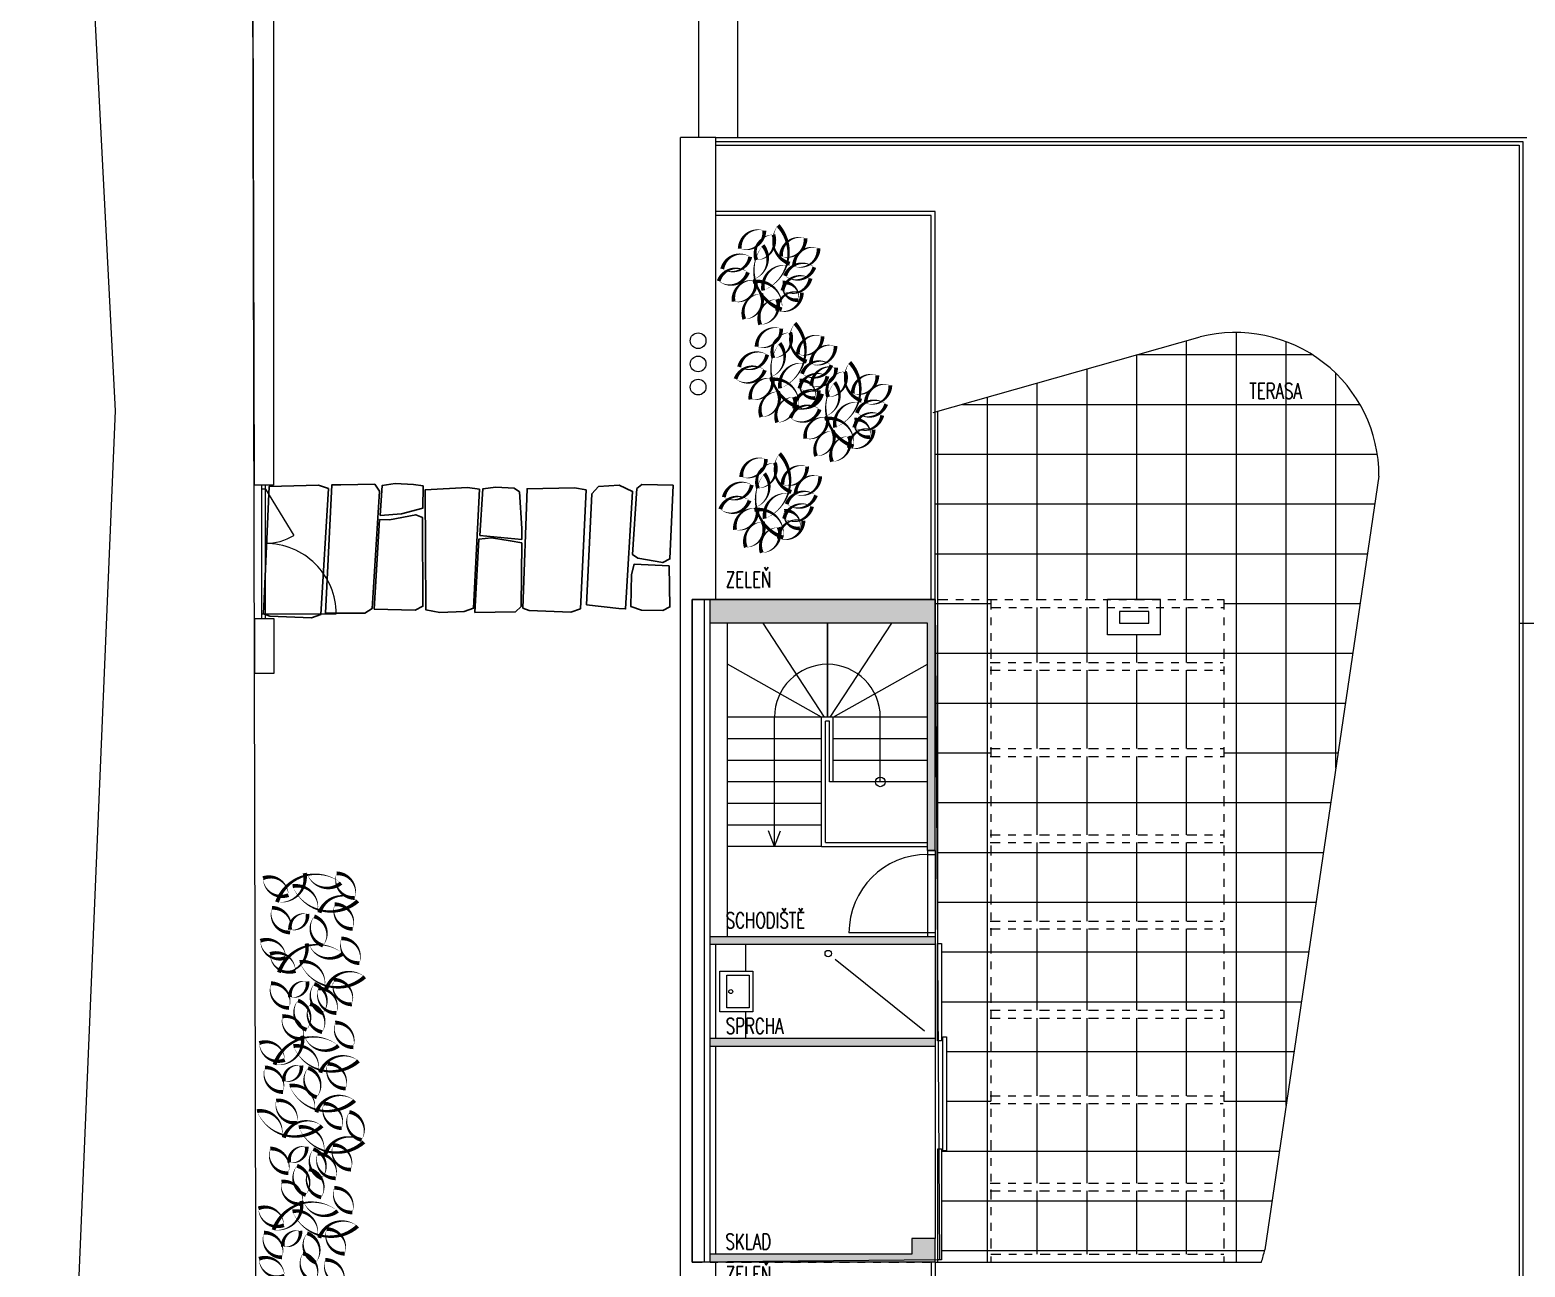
# Model space of a CAD drawing. Header units: metres. Extents: x -45 to 1930, y -347 to 488.
# Drawn here: x 34.14 to 53.21, y 113.45 to 129.23 of the extents above; entities that cross this region are included whole.
import ezdxf

# ---------------------------------------------------------------- set-up
doc = ezdxf.new("R2010")
doc.units = ezdxf.units.M
doc.linetypes.add('GETRENNT', pattern=[31.75, 12.7, -6.35, 0, -6.35, 0, -6.35])
doc.linetypes.add('ČERCHOVANÁ', pattern=[25.4, 12.7, -6.35, 0, -6.35])
doc.layers.add('FLOATINGWINDOWS', color=2, linetype='Continuous', plot=False)
for name, color, linetype in [('OSA', 7, 'ČERCHOVANÁ'), ('popis', 6, 'Continuous'), ('SRAFY', 3, 'Continuous'), ('SRAFY-TERÉN', 252, 'Continuous'), ('zariz.predmety', 203, 'Continuous'), ('ZARIZOVAKY', 251, 'Continuous'), ('ZDIVO', 1, 'Continuous')]:
    doc.layers.add(name, color=color, linetype=linetype)
doc.styles.add('ROMANS', font='romans.shx', dxfattribs={"width": 0.7})
pattern_1 = [(0, (1e-14, 40), (0, 0.635), []), (90, (1e-14, 40), (-0.635, 4e-17), [])]

msp = doc.modelspace()

# ---------------------------------------------------------------- hatches: boundary and pattern name
at = {"layer": 'SRAFY', "linetype": 'Continuous', "lineweight": 0}
h = msp.add_hatch(dxfattribs=at)
h.set_pattern_fill('NET', color=252, scale=0.2, style=0)
h.set_pattern_definition(pattern_1)
h.paths.add_polyline_path([(49.370412, 121.964228), (49.370412, 113.514228), (49.850843, 113.514228, 0.02002173), (49.893266, 113.668615), (51.350158, 123.540654, 0.490247124), (49.067875, 125.315444), (45.687294, 124.357171), (45.687294, 121.964228)])
h.paths.add_polyline_path([(49.645315, 124.777543), (50.478648, 124.777543), (50.478648, 124.477543), (49.645315, 124.477543)], flags=24)
h = msp.add_hatch(color=256, dxfattribs=at)
h.paths.add_polyline_path([(42.887294, 121.964228), (42.812294, 121.964228), (42.812294, 121.664228), (45.587294, 121.664228), (45.587294, 118.764228), (45.687294, 118.764228), (45.687294, 121.964228)])
h.paths.add_polyline_path([(42.812294, 117.664228), (42.812294, 117.564228), (44.087294, 117.564228), (44.837294, 117.564228), (45.687294, 117.564228), (45.687294, 117.664228)])
h.paths.add_polyline_path([(42.812294, 116.364228), (42.812294, 116.264228), (45.687294, 116.264228), (45.687294, 116.364228)])
h.paths.add_polyline_path([(45.387294, 113.814228), (45.387294, 113.614228), (42.812294, 113.614228), (42.812294, 113.514228), (42.887294, 113.514228), (45.687294, 113.514228), (45.687294, 113.814228)])
h = msp.add_hatch(dxfattribs=at)
h.set_pattern_fill('NET', color=252, scale=0.2, style=0)
h.set_pattern_definition(pattern_1)
h.paths.add_polyline_path([(46.399059, 121.964228), (45.687294, 121.964228), (45.716769, 117.577276), (45.767093, 117.577276), (45.767093, 116.388704), (45.831532, 116.388704), (45.831532, 114.934736), (45.768142, 114.934736), (45.768142, 113.541639), (45.743883, 113.541639), (45.687294, 113.541148), (45.687294, 113.514228), (46.399059, 113.514228)])
h = msp.add_hatch(dxfattribs=at)
h.set_pattern_fill('NET', color=252, scale=0.2, style=0)
h.set_pattern_definition(pattern_1)
h.paths.add_polyline_path([(49.370412, 121.864228), (48.562294, 121.864228), (48.562294, 121.514228), (47.887294, 121.514228), (47.887294, 121.864228), (46.399059, 121.864228), (46.399059, 121.164265), (49.370412, 121.164265)], flags=17)
h = msp.add_hatch(dxfattribs=at)
h.set_pattern_fill('NET', color=252, scale=0.2, style=0)
h.set_pattern_definition(pattern_1)
h.paths.add_polyline_path([(49.370412, 121.064265), (46.399059, 121.064265), (46.399059, 120.064302), (49.370412, 120.064302)], flags=17)
h = msp.add_hatch(dxfattribs=at)
h.set_pattern_fill('NET', color=252, scale=0.2, style=0)
h.set_pattern_definition(pattern_1)
h.paths.add_polyline_path([(49.370412, 119.964302), (46.399059, 119.964302), (46.399059, 118.964339), (49.370412, 118.964339)], flags=17)
h = msp.add_hatch(dxfattribs=at)
h.set_pattern_fill('NET', color=252, scale=0.2, style=0)
h.set_pattern_definition(pattern_1)
h.paths.add_polyline_path([(49.370412, 118.864339), (46.399059, 118.864339), (46.399059, 117.864376), (49.370412, 117.864376)], flags=17)
h = msp.add_hatch(dxfattribs=at)
h.set_pattern_fill('NET', color=252, scale=0.2, style=0)
h.set_pattern_definition(pattern_1)
h.paths.add_polyline_path([(49.370412, 117.764376), (46.399059, 117.764376), (46.399059, 116.725633), (49.370412, 116.725633)], flags=17)
h = msp.add_hatch(dxfattribs=at)
h.set_pattern_fill('NET', color=252, scale=0.2, style=0)
h.set_pattern_definition(pattern_1)
h.paths.add_polyline_path([(49.370412, 116.625633), (46.399059, 116.625633), (46.399059, 115.636009), (49.370412, 115.636009)], flags=17)
h = msp.add_hatch(dxfattribs=at)
h.set_pattern_fill('NET', color=252, scale=0.2, style=0)
h.set_pattern_definition(pattern_1)
h.paths.add_polyline_path([(49.370412, 115.536009), (46.399059, 115.536009), (46.399059, 114.520673), (49.370412, 114.520673)], flags=17)
h = msp.add_hatch(dxfattribs=at)
h.set_pattern_fill('NET', color=252, scale=0.2, style=0)
h.set_pattern_definition(pattern_1)
h.paths.add_polyline_path([(49.370412, 114.420673), (46.399059, 114.420673), (46.399059, 113.614228), (49.370412, 113.614228)], flags=17)

# ---------------------------------------------------------------- linework, layer by layer
at = {"linetype": 'Continuous', "lineweight": 0}
for p, q in [((34.135302, 145.498639), (35.221573, 124.374756)), ((37.002447, 123.422906), (36.945385, 144.462896)), ((37.245385, 144.462896), (37.24394, 123.423484)), ((42.670093, 127.86103), (42.670093, 134.857021)), ((43.170093, 127.86103), (43.170093, 134.857021)), ((42.887294, 127.86103), (53.237294, 127.86103)), ((42.887294, 127.81103), (53.187294, 127.81103)), ((42.887294, 127.76103), (53.137294, 127.76103)), ((53.137294, 127.76103), (53.137294, 104.430051)), ((53.187294, 127.81103), (53.187294, 104.404947)), ((35.221573, 124.374756), (34.912542, 116.98392)), ((37.24394, 123.423484), (37.002447, 123.422906)), ((37.093468, 121.724641), (37.093468, 123.42318)), ((37.143468, 123.37318), (37.093468, 123.37318)), ((37.143468, 121.724641), (37.143468, 123.42318)), ((37.143468, 123.37318), (37.504517, 122.783294)), ((37.093468, 121.781575), (38.043471, 121.781575)), ((44.276147, 120.464228), (43.492028, 121.664228)), ((44.312294, 120.464228), (44.312294, 121.664228)), ((44.312294, 121.664228), (44.312294, 120.464228)), ((44.348442, 120.464228), (45.132561, 121.664228)), ((53.137294, 121.664222), (56.359774, 121.664222)), ((44.237294, 120.464228), (43.037294, 121.142987)), ((44.387294, 120.464228), (45.587294, 121.142987)), ((44.237294, 120.464228), (43.037294, 120.464228)), ((43.637294, 118.814228), (43.637294, 120.464228)), ((44.237294, 118.814228), (44.237294, 120.464228)), ((44.387294, 120.464228), (44.237294, 120.464228)), ((44.287294, 118.864228), (44.287294, 120.414228)), ((44.337294, 120.414228), (44.287294, 120.414228)), ((44.337294, 119.639228), (44.337294, 120.414228)), ((44.387294, 119.639228), (44.387294, 120.464228)), ((45.587294, 120.464228), (44.387294, 120.464228)), ((44.987294, 119.639228), (44.987294, 120.464228)), ((44.237294, 120.189228), (43.037294, 120.189228)), ((45.587294, 120.189228), (44.387294, 120.189228)), ((44.237294, 119.914228), (43.037294, 119.914228)), ((45.587294, 119.914228), (44.387294, 119.914228)), ((44.237294, 119.639228), (43.037294, 119.639228)), ((44.387294, 119.639228), (44.337294, 119.639228)), ((45.587294, 119.639228), (44.387294, 119.639228)), ((44.237294, 119.364228), (43.037294, 119.364228)), ((44.237294, 119.089228), (43.037294, 119.089228)), ((43.637294, 118.814228), (43.559778, 119.01494)), ((43.637294, 118.814228), (43.71481, 119.01494)), ((44.237294, 118.814228), (43.037294, 118.814228)), ((44.237294, 118.814228), (45.587294, 118.814228)), ((44.287294, 118.864228), (45.587294, 118.864228)), ((45.587294, 118.764228), (45.587294, 117.664228)), ((45.587294, 118.764228), (45.687294, 118.764228)), ((45.587294, 118.714228), (45.687294, 118.714228)), ((45.687294, 118.764228), (45.687294, 117.664228)), ((45.687294, 117.714228), (44.587294, 117.714228)), ((45.687294, 117.564228), (45.687294, 116.364228)), ((44.41155, 117.37874), (45.550835, 116.465496)), ((34.912542, 116.98392), (34.603511, 109.593084))]:
    msp.add_line(p, q, dxfattribs=at)
at = {"linetype": 'Continuous', "lineweight": 0, "flags": 128}
msp.add_lwpolyline([(39.709724, 104.738044), (37.477555, 106.333353), (37.035982, 106.60712), (36.945385, 144.462896), (41.020036, 144.260448), (51.420302, 144.043402), (67.649258, 143.123976), (66.052891, 127.447973), (63.765693, 115.190618), (62.169437, 106.182411), (60.727726, 93.898214), (60.619881, 89.793758), (41.092806, 103.749568)], dxfattribs=at)
at = {"linetype": 'Continuous', "lineweight": 0}
for points in [[(37.00721, 121.724378), (37.248703, 121.724956), (37.248703, 121.023226), (37.00721, 121.022648)], [(45.718576, 117.577276), (45.767093, 117.577276), (45.767093, 116.335518), (45.718576, 116.335518)], [(45.783015, 116.388704), (45.831532, 116.388704), (45.831532, 114.934736), (45.783015, 114.934736)], [(45.719624, 114.957698), (45.768142, 114.957698), (45.768142, 113.541639), (45.719624, 113.541639)]]:
    msp.add_lwpolyline(points, close=True, dxfattribs=at)
for centre, radius in [((44.987294, 119.639228), 0.061116), ((44.322486, 117.449274), 0.040821)]:
    msp.add_circle(centre, radius, dxfattribs=at)
for centre, radius, start, end in [((37.143468, 123.37318), 0.691608, 269.8215632, 301.4694046), ((37.143468, 121.781575), 0.900003, 0, 90.13712), ((44.312294, 120.464228), 0.675, 0, 180), ((45.587294, 117.714228), 1, 90, 180)]:
    msp.add_arc(centre, radius, start, end, dxfattribs=at)
at = {"layer": 'FLOATINGWINDOWS', "linetype": 'Continuous', "lineweight": 0, "flags": 128}
msp.add_lwpolyline([(42.587294, 121.964228), (45.687294, 121.964228), (45.743883, 113.541639), (42.587294, 113.514228)], close=True, dxfattribs=at)
at = {"layer": 'OSA', "linetype": 'Continuous', "lineweight": 0}
for points in [[(42.940817, 116.705421), (42.940817, 117.223034), (43.361886, 117.223034), (43.361886, 116.705421)], [(43.03032, 116.755421), (43.03032, 117.173034), (43.311886, 117.173034), (43.311886, 116.755421)]]:
    msp.add_lwpolyline(points, close=True, dxfattribs=at)
msp.add_circle((43.079334, 116.964228), 0.025266, dxfattribs=at)
at = {"layer": 'SRAFY', "linetype": 'Continuous', "lineweight": 0}
for p, q in [((45.687294, 126.914594), (42.887294, 126.914594)), ((45.687294, 121.964228), (45.687294, 126.914594)), ((45.637294, 126.864594), (42.887294, 126.864594)), ((45.637294, 121.964228), (45.637294, 126.864594)), ((42.887294, 121.964228), (42.587294, 121.964228)), ((42.587294, 121.964228), (42.587294, 113.514228)), ((42.737294, 121.964228), (42.737294, 113.514228)), ((42.812294, 121.964228), (42.812294, 113.514228)), ((43.037294, 117.664228), (43.037294, 121.664228)), ((42.887294, 116.364228), (42.887294, 117.564228)), ((42.887294, 113.614228), (42.887294, 116.264228)), ((45.687294, 116.264228), (45.687294, 113.814228)), ((42.887294, 113.514228), (42.587294, 113.514228)), ((45.687294, 113.514228), (49.850843, 113.514228))]:
    msp.add_line(p, q, dxfattribs=at)
at = {"layer": 'SRAFY', "color": 252, "linetype": 'Continuous', "lineweight": 0}
for p, q in [((45.66113, 124.349754), (49.067875, 125.315444)), ((51.350158, 123.540654), (49.893266, 113.668615)), ((45.637294, 113.514228), (45.637294, 109.543592)), ((45.687294, 113.514228), (45.687294, 109.574437))]:
    msp.add_line(p, q, dxfattribs=at)
at = {"layer": 'SRAFY', "linetype": 'GETRENNT', "lineweight": 0, "ltscale": 0.01}
for p, q in [((42.587294, 121.964228), (49.370412, 121.964228)), ((46.399059, 121.964228), (46.399059, 113.514228)), ((49.370412, 121.964228), (49.370412, 113.514228)), ((46.399059, 121.864228), (49.370412, 121.864228)), ((46.390442, 121.164265), (49.361795, 121.164265)), ((46.390442, 121.064265), (49.361795, 121.064265)), ((46.390442, 120.064302), (49.361795, 120.064302)), ((46.390442, 119.964302), (49.361795, 119.964302)), ((46.390442, 118.964339), (49.361795, 118.964339)), ((46.390442, 118.864339), (49.361795, 118.864339)), ((46.390442, 117.864376), (49.361795, 117.864376)), ((46.390442, 117.764376), (49.361795, 117.764376)), ((46.390442, 116.725633), (49.361795, 116.725633)), ((46.390442, 116.625633), (49.361795, 116.625633)), ((46.390442, 115.636009), (49.361795, 115.636009)), ((46.390442, 115.536009), (49.361795, 115.536009)), ((46.390442, 114.520673), (49.361795, 114.520673)), ((46.390442, 114.420673), (49.361795, 114.420673)), ((46.399059, 113.614228), (49.370412, 113.614228)), ((42.587294, 113.514228), (49.370412, 113.514228)), ((46.399059, 113.514228), (49.370412, 113.514228))]:
    msp.add_line(p, q, dxfattribs=at)
at = {"layer": 'SRAFY', "color": 252, "linetype": 'Continuous', "lineweight": 0}
for centre, radius, start, end in [((49.521489, 123.543927), 1.828672, 359.8974647, 104.3625473), ((47.945082, 114.120917), 2, 342.3413861, 346.9294156)]:
    msp.add_arc(centre, radius, start, end, dxfattribs=at)
at = {"layer": 'SRAFY-TERÉN'}
for points in [[(37.946737, 123.380966), (37.82008, 123.424924), (37.189375, 123.409409), (37.114202, 121.784035), (37.19561, 121.751928), (37.727768, 121.732473), (37.849195, 121.775203), (37.946737, 123.380966)], [(37.908715, 121.789792), (38.409262, 121.793903), (38.50185, 121.849783), (38.595749, 123.349372), (38.535721, 123.435697), (38.104884, 123.429847), (37.98775, 123.428056), (37.908715, 121.789792)], [(38.605252, 123.036201), (38.876255, 123.058286), (39.150555, 123.133291), (39.152489, 123.414792), (39.032061, 123.432016), (38.796537, 123.444193), (38.63091, 123.421229), (38.605252, 123.036201)], [(39.871883, 123.37195), (39.719308, 123.39673), (39.18121, 123.366249), (39.187579, 121.835352), (39.365014, 121.801125), (39.676228, 121.811955), (39.797654, 121.854684), (39.871883, 123.37195)], [(39.871883, 123.37195), (39.719308, 123.39673), (39.18121, 123.366249), (39.187579, 121.835352), (39.365014, 121.801125), (39.676228, 121.811955), (39.797654, 121.854684), (39.871883, 123.37195)], [(39.875041, 122.783423), (40.412355, 122.732062), (40.414171, 122.869928), (40.382762, 123.337819), (40.315675, 123.386695), (40.080151, 123.398873), (39.914525, 123.375908), (39.875041, 122.783423)], [(41.235381, 123.365759), (41.082806, 123.390539), (40.478813, 123.378185), (40.426159, 121.857326), (40.507567, 121.825219), (41.039725, 121.805764), (41.161152, 121.848494), (41.235381, 123.365759)], [(41.236968, 121.898842), (41.649011, 121.85074), (41.737214, 121.845375), (41.824971, 123.344386), (41.653112, 123.422649), (41.388911, 123.407253), (41.307418, 123.315678), (41.236968, 121.898842)], [(41.236968, 121.898842), (41.649011, 121.85074), (41.737214, 121.845375), (41.824971, 123.344386), (41.653112, 123.422649), (41.388911, 123.407253), (41.307418, 123.315678), (41.236968, 121.898842)], [(42.343931, 123.423578), (41.943153, 123.433865), (41.879391, 123.380269), (41.825045, 122.540077), (41.893824, 122.493612), (42.209953, 122.437068), (42.301422, 122.484721), (42.343931, 123.423578)], [(38.530174, 121.844703), (39.051275, 121.83113), (39.150722, 121.880106), (39.145116, 123.011482), (39.058182, 123.047852), (38.725204, 122.984211), (38.597231, 122.985939), (38.530174, 121.844703)], [(39.813788, 121.799382), (40.32992, 121.808201), (40.4027, 121.877083), (40.411197, 122.687005), (40.265048, 122.716607), (40.026659, 122.753911), (39.863328, 122.735756), (39.813788, 121.799382)], [(42.294115, 122.397561), (41.848107, 122.41829), (41.811446, 122.283773), (41.801466, 121.87853), (41.937921, 121.829653), (42.209955, 121.827519), (42.303057, 121.871896), (42.294115, 122.397561)]]:
    msp.add_lwpolyline(points, dxfattribs=at)
at = {"layer": 'zariz.predmety', "color": 253, "linetype": 'Continuous', "ltscale": 0.001}
for points in [[(43.507117, 126.670487, 0, 0, 0.520567051), (43.507117, 126.670487, 0, 0.05, 0.520567051), (43.193377, 126.440543, 0, 0.05, 0.520567051), (43.507117, 126.670487, 0.05, 0.05, 0)], [(43.681767, 126.738729, 0, 0, 0.520567051), (43.681767, 126.738729, 0, 0.05, 0.520567051), (43.831598, 126.250366, 0, 0.05, 0.520567051), (43.809918, 126.227265, 0, 0.05, 0.520567051), (43.492823, 125.907893, 0, 0.05, 0.520567051), (43.681767, 126.738729, 0.05, 0.05, 0)], [(43.72962, 125.666276, 0, 0, 0.520567051), (43.72962, 125.666276, 0, 0.05, 0.520567051), (43.35986, 126.018731, 0, 0.05, 0.520567051), (43.367453, 126.049489, 0, 0.05, 0.520567051), (43.487562, 126.483219, 0, 0.05, 0.520567051), (43.72962, 125.666276, 0.05, 0.05, 0)], [(43.621599, 126.62055, 0, 0, 0.520567051), (43.621599, 126.62055, 0, 0.05, 0.520567051), (43.406149, 126.296684, 0, 0.05, 0.520567051), (43.621599, 126.62055, 0.05, 0.05, 0)], [(44.033362, 126.573464, 0, 0, 0.520567051), (44.033362, 126.573464, 0, 0.05, 0.520567051), (43.719621, 126.34352, 0, 0.05, 0.520567051), (44.033362, 126.573464, 0.05, 0.05, 0)], [(42.970553, 126.182599, 0, 0, 0.520567051), (42.970553, 126.182599, 0, 0.05, 0.520567051), (43.327123, 126.338051, 0, 0.05, 0.520567051), (42.970553, 126.182599, 0.05, 0.05, 0)], [(44.199069, 126.446887, 0, 0, 0.520567051), (44.199069, 126.446887, 0, 0.05, 0.520567051), (43.885328, 126.216943, 0, 0.05, 0.520567051), (44.199069, 126.446887, 0.05, 0.05, 0)], [(43.29761, 126.139646, 0, 0, 0.520567051), (43.29761, 126.139646, 0, 0.05, 0.520567051), (42.924637, 126.029196, 0, 0.05, 0.520567051), (43.29761, 126.139646, 0.05, 0.05, 0)], [(43.739366, 125.9071, 0, 0, 0.520567051), (43.739366, 125.9071, 0, 0.05, 0.520567051), (44.095937, 126.062552, 0, 0.05, 0.520567051), (43.739366, 125.9071, 0.05, 0.05, 0)], [(44.145751, 126.204798, 0, 0, 0.520567051), (44.145751, 126.204798, 0, 0.05, 0.520567051), (43.772779, 126.094348, 0, 0.05, 0.520567051), (44.145751, 126.204798, 0.05, 0.05, 0)], [(43.114133, 125.766863, 0, 0, 0.520567051), (43.114133, 125.766863, 0, 0.05, 0.520567051), (43.397234, 126.033624, 0, 0.05, 0.520567051), (43.114133, 125.766863, 0.05, 0.05, 0)], [(43.941466, 125.785517, 0, 0, 0.520567051), (43.941466, 125.785517, 0, 0.05, 0.520567051), (43.741756, 126.00781, 0, 0.05, 0.520567051), (43.941466, 125.785517, 0.05, 0.05, 0)], [(43.467447, 125.866469, 0, 0, 0.520567051), (43.467447, 125.866469, 0, 0.05, 0.520567051), (43.251998, 125.542603, 0, 0.05, 0.520567051), (43.467447, 125.866469, 0.05, 0.05, 0)], [(43.67002, 125.797234, 0, 0, 0.520567051), (43.67002, 125.797234, 0, 0.05, 0.520567051), (43.45457, 125.473367, 0, 0.05, 0.520567051), (43.67002, 125.797234, 0.05, 0.05, 0)], [(43.67213, 125.652112, 0, 0, 0.520567051), (43.67213, 125.652112, 0, 0.05, 0.520567051), (43.985871, 125.882056, 0, 0.05, 0.520567051), (43.67213, 125.652112, 0.05, 0.05, 0)], [(43.722991, 125.422068, 0, 0, 0.520567051), (43.722991, 125.422068, 0, 0.05, 0.520567051), (43.40925, 125.192123, 0, 0.05, 0.520567051), (43.722991, 125.422068, 0.05, 0.05, 0)], [(43.837472, 125.37213, 0, 0, 0.520567051), (43.837472, 125.37213, 0, 0.05, 0.520567051), (43.622023, 125.048264, 0, 0.05, 0.520567051), (43.837472, 125.37213, 0.05, 0.05, 0)], [(43.897641, 125.490309, 0, 0, 0.520567051), (43.897641, 125.490309, 0, 0.05, 0.520567051), (44.047472, 125.001947, 0, 0.05, 0.520567051), (44.025791, 124.978846, 0, 0.05, 0.520567051), (43.708697, 124.659474, 0, 0.05, 0.520567051), (43.897641, 125.490309, 0.05, 0.05, 0)], [(44.249235, 125.325045, 0, 0, 0.520567051), (44.249235, 125.325045, 0, 0.05, 0.520567051), (43.935494, 125.0951, 0, 0.05, 0.520567051), (44.249235, 125.325045, 0.05, 0.05, 0)], [(43.945494, 124.417856, 0, 0, 0.520567051), (43.945494, 124.417856, 0, 0.05, 0.520567051), (43.575734, 124.770312, 0, 0.05, 0.520567051), (43.583326, 124.80107, 0, 0.05, 0.520567051), (43.703435, 125.234799, 0, 0.05, 0.520567051), (43.945494, 124.417856, 0.05, 0.05, 0)], [(44.414942, 125.198468, 0, 0, 0.520567051), (44.414942, 125.198468, 0, 0.05, 0.520567051), (44.101201, 124.968523, 0, 0.05, 0.520567051), (44.414942, 125.198468, 0.05, 0.05, 0)], [(43.186426, 124.93418, 0, 0, 0.520567051), (43.186426, 124.93418, 0, 0.05, 0.520567051), (43.542996, 125.089632, 0, 0.05, 0.520567051), (43.186426, 124.93418, 0.05, 0.05, 0)], [(44.361625, 124.956379, 0, 0, 0.520567051), (44.361625, 124.956379, 0, 0.05, 0.520567051), (43.988652, 124.845929, 0, 0.05, 0.520567051), (44.361625, 124.956379, 0.05, 0.05, 0)], [(44.597524, 124.99094, 0, 0, 0.520567051), (44.597524, 124.99094, 0, 0.05, 0.520567051), (44.747355, 124.502578, 0, 0.05, 0.520567051), (44.725674, 124.479476, 0, 0.05, 0.520567051), (44.40858, 124.160104, 0, 0.05, 0.520567051), (44.597524, 124.99094, 0.05, 0.05, 0)], [(43.513483, 124.891226, 0, 0, 0.520567051), (43.513483, 124.891226, 0, 0.05, 0.520567051), (43.140511, 124.780776, 0, 0.05, 0.520567051), (43.513483, 124.891226, 0.05, 0.05, 0)], [(43.330007, 124.518444, 0, 0, 0.520567051), (43.330007, 124.518444, 0, 0.05, 0.520567051), (43.613108, 124.785205, 0, 0.05, 0.520567051), (43.330007, 124.518444, 0.05, 0.05, 0)], [(44.157339, 124.537098, 0, 0, 0.520567051), (44.157339, 124.537098, 0, 0.05, 0.520567051), (43.95763, 124.75939, 0, 0.05, 0.520567051), (44.157339, 124.537098, 0.05, 0.05, 0)], [(43.95524, 124.658681, 0, 0, 0.520567051), (43.95524, 124.658681, 0, 0.05, 0.520567051), (44.31181, 124.814133, 0, 0.05, 0.520567051), (43.95524, 124.658681, 0.05, 0.05, 0)], [(44.422874, 124.922698, 0, 0, 0.520567051), (44.422874, 124.922698, 0, 0.05, 0.520567051), (44.109133, 124.692754, 0, 0.05, 0.520567051), (44.422874, 124.922698, 0.05, 0.05, 0)], [(44.537356, 124.872761, 0, 0, 0.520567051), (44.537356, 124.872761, 0, 0.05, 0.520567051), (44.321906, 124.548895, 0, 0.05, 0.520567051), (44.537356, 124.872761, 0.05, 0.05, 0)], [(44.949119, 124.825675, 0, 0, 0.520567051), (44.949119, 124.825675, 0, 0.05, 0.520567051), (44.635378, 124.595731, 0, 0.05, 0.520567051), (44.949119, 124.825675, 0.05, 0.05, 0)], [(43.683321, 124.61805, 0, 0, 0.520567051), (43.683321, 124.61805, 0, 0.05, 0.520567051), (43.467871, 124.294184, 0, 0.05, 0.520567051), (43.683321, 124.61805, 0.05, 0.05, 0)], [(43.88631, 124.43481, 0, 0, 0.520567051), (43.88631, 124.43481, 0, 0.05, 0.520567051), (44.24288, 124.590263, 0, 0.05, 0.520567051), (43.88631, 124.43481, 0.05, 0.05, 0)], [(43.888004, 124.403692, 0, 0, 0.520567051), (43.888004, 124.403692, 0, 0.05, 0.520567051), (44.201744, 124.633637, 0, 0.05, 0.520567051), (43.888004, 124.403692, 0.05, 0.05, 0)], [(44.645377, 123.918487, 0, 0, 0.520567051), (44.645377, 123.918487, 0, 0.05, 0.520567051), (44.275617, 124.270942, 0, 0.05, 0.520567051), (44.28321, 124.301701, 0, 0.05, 0.520567051), (44.403318, 124.73543, 0, 0.05, 0.520567051), (44.645377, 123.918487, 0.05, 0.05, 0)], [(45.114825, 124.699098, 0, 0, 0.520567051), (45.114825, 124.699098, 0, 0.05, 0.520567051), (44.801085, 124.469154, 0, 0.05, 0.520567051), (45.114825, 124.699098, 0.05, 0.05, 0)], [(43.885893, 124.548814, 0, 0, 0.520567051), (43.885893, 124.548814, 0, 0.05, 0.520567051), (43.670444, 124.224948, 0, 0.05, 0.520567051), (43.885893, 124.548814, 0.05, 0.05, 0)], [(44.213367, 124.391857, 0, 0, 0.520567051), (44.213367, 124.391857, 0, 0.05, 0.520567051), (43.840394, 124.281407, 0, 0.05, 0.520567051), (44.213367, 124.391857, 0.05, 0.05, 0)], [(45.061508, 124.457009, 0, 0, 0.520567051), (45.061508, 124.457009, 0, 0.05, 0.520567051), (44.688536, 124.34656, 0, 0.05, 0.520567051), (45.061508, 124.457009, 0.05, 0.05, 0)], [(44.02989, 124.019074, 0, 0, 0.520567051), (44.02989, 124.019074, 0, 0.05, 0.520567051), (44.312991, 124.285836, 0, 0.05, 0.520567051), (44.02989, 124.019074, 0.05, 0.05, 0)], [(44.857223, 124.037728, 0, 0, 0.520567051), (44.857223, 124.037728, 0, 0.05, 0.520567051), (44.657513, 124.260021, 0, 0.05, 0.520567051), (44.857223, 124.037728, 0.05, 0.05, 0)], [(44.655123, 124.159311, 0, 0, 0.520567051), (44.655123, 124.159311, 0, 0.05, 0.520567051), (45.011693, 124.314764, 0, 0.05, 0.520567051), (44.655123, 124.159311, 0.05, 0.05, 0)], [(44.383204, 124.11868, 0, 0, 0.520567051), (44.383204, 124.11868, 0, 0.05, 0.520567051), (44.167755, 123.794814, 0, 0.05, 0.520567051), (44.383204, 124.11868, 0.05, 0.05, 0)], [(44.585777, 124.049445, 0, 0, 0.520567051), (44.585777, 124.049445, 0, 0.05, 0.520567051), (44.370327, 123.725579, 0, 0.05, 0.520567051), (44.585777, 124.049445, 0.05, 0.05, 0)], [(44.587887, 123.904323, 0, 0, 0.520567051), (44.587887, 123.904323, 0, 0.05, 0.520567051), (44.901628, 124.134267, 0, 0.05, 0.520567051), (44.587887, 123.904323, 0.05, 0.05, 0)], [(43.701617, 123.827936, 0, 0, 0.520567051), (43.701617, 123.827936, 0, 0.05, 0.520567051), (43.851448, 123.339574, 0, 0.05, 0.520567051), (43.829768, 123.316472, 0, 0.05, 0.520567051), (43.512674, 122.9971, 0, 0.05, 0.520567051), (43.701617, 123.827936, 0.05, 0.05, 0)], [(43.526968, 123.759695, 0, 0, 0.520567051), (43.526968, 123.759695, 0, 0.05, 0.520567051), (43.213227, 123.52975, 0, 0.05, 0.520567051), (43.526968, 123.759695, 0.05, 0.05, 0)], [(43.641449, 123.709757, 0, 0, 0.520567051), (43.641449, 123.709757, 0, 0.05, 0.520567051), (43.426, 123.385891, 0, 0.05, 0.520567051), (43.641449, 123.709757, 0.05, 0.05, 0)], [(44.053212, 123.662672, 0, 0, 0.520567051), (44.053212, 123.662672, 0, 0.05, 0.520567051), (43.739471, 123.432727, 0, 0.05, 0.520567051), (44.053212, 123.662672, 0.05, 0.05, 0)], [(42.990403, 123.271806, 0, 0, 0.520567051), (42.990403, 123.271806, 0, 0.05, 0.520567051), (43.346973, 123.427259, 0, 0.05, 0.520567051), (42.990403, 123.271806, 0.05, 0.05, 0)], [(43.749471, 122.755483, 0, 0, 0.520567051), (43.749471, 122.755483, 0, 0.05, 0.520567051), (43.37971, 123.107938, 0, 0.05, 0.520567051), (43.387303, 123.138697, 0, 0.05, 0.520567051), (43.507412, 123.572426, 0, 0.05, 0.520567051), (43.749471, 122.755483, 0.05, 0.05, 0)], [(44.218919, 123.536095, 0, 0, 0.520567051), (44.218919, 123.536095, 0, 0.05, 0.520567051), (43.905178, 123.30615, 0, 0.05, 0.520567051), (44.218919, 123.536095, 0.05, 0.05, 0)], [(43.31746, 123.228853, 0, 0, 0.520567051), (43.31746, 123.228853, 0, 0.05, 0.520567051), (42.944488, 123.118403, 0, 0.05, 0.520567051), (43.31746, 123.228853, 0.05, 0.05, 0)], [(44.165602, 123.294006, 0, 0, 0.520567051), (44.165602, 123.294006, 0, 0.05, 0.520567051), (43.792629, 123.183556, 0, 0.05, 0.520567051), (44.165602, 123.294006, 0.05, 0.05, 0)], [(43.133984, 122.856071, 0, 0, 0.520567051), (43.133984, 122.856071, 0, 0.05, 0.520567051), (43.417085, 123.122832, 0, 0.05, 0.520567051), (43.133984, 122.856071, 0.05, 0.05, 0)], [(43.961316, 122.874724, 0, 0, 0.520567051), (43.961316, 122.874724, 0, 0.05, 0.520567051), (43.761607, 123.097017, 0, 0.05, 0.520567051), (43.961316, 122.874724, 0.05, 0.05, 0)], [(43.759217, 122.996307, 0, 0, 0.520567051), (43.759217, 122.996307, 0, 0.05, 0.520567051), (44.115787, 123.15176, 0, 0.05, 0.520567051), (43.759217, 122.996307, 0.05, 0.05, 0)], [(43.487298, 122.955676, 0, 0, 0.520567051), (43.487298, 122.955676, 0, 0.05, 0.520567051), (43.271848, 122.63181, 0, 0.05, 0.520567051), (43.487298, 122.955676, 0.05, 0.05, 0)], [(43.68987, 122.886441, 0, 0, 0.520567051), (43.68987, 122.886441, 0, 0.05, 0.520567051), (43.474421, 122.562575, 0, 0.05, 0.520567051), (43.68987, 122.886441, 0.05, 0.05, 0)], [(43.691981, 122.741319, 0, 0, 0.520567051), (43.691981, 122.741319, 0, 0.05, 0.520567051), (44.005721, 122.971264, 0, 0.05, 0.520567051), (43.691981, 122.741319, 0.05, 0.05, 0)], [(37.289145, 118.106469, 0, 0, 0.520567051), (37.289145, 118.106469, 0, 0.05, 0.520567051), (37.6416, 118.476229, 0, 0.05, 0.520567051), (37.672359, 118.468637, 0, 0.05, 0.520567051), (38.106088, 118.348528, 0, 0.05, 0.520567051), (37.289145, 118.106469, 0.05, 0.05, 0)], [(38.278492, 118.158219, 0, 0, 0.520567051), (38.278492, 118.158219, 0, 0.05, 0.520567051), (38.048547, 118.471959, 0, 0.05, 0.520567051), (38.278492, 118.158219, 0.05, 0.05, 0)], [(37.434435, 118.195168, 0, 0, 0.520567051), (37.434435, 118.195168, 0, 0.05, 0.520567051), (37.110569, 118.410617, 0, 0.05, 0.520567051), (37.434435, 118.195168, 0.05, 0.05, 0)], [(38.318946, 118.120328, 0, 0, 0.520567051), (38.318946, 118.120328, 0, 0.05, 0.520567051), (37.830584, 117.970497, 0, 0.05, 0.520567051), (37.807482, 117.992177, 0, 0.05, 0.520567051), (37.48811, 118.309272, 0, 0.05, 0.520567051), (38.318946, 118.120328, 0.05, 0.05, 0)], [(37.225221, 118.032319, 0, 0, 0.520567051), (37.225221, 118.032319, 0, 0.05, 0.520567051), (37.455166, 117.718579, 0, 0.05, 0.520567051), (37.225221, 118.032319, 0.05, 0.05, 0)], [(37.455533, 117.754757, 0, 0, 0.520567051), (37.455533, 117.754757, 0, 0.05, 0.520567051), (37.677826, 117.954467, 0, 0.05, 0.520567051), (37.455533, 117.754757, 0.05, 0.05, 0)], [(37.874814, 117.550472, 0, 0, 0.520567051), (37.874814, 117.550472, 0, 0.05, 0.520567051), (37.764364, 117.923444, 0, 0.05, 0.520567051), (37.874814, 117.550472, 0.05, 0.05, 0)], [(38.255365, 117.764004, 0, 0, 0.520567051), (38.255365, 117.764004, 0, 0.05, 0.520567051), (38.025421, 118.077745, 0, 0.05, 0.520567051), (38.255365, 117.764004, 0.05, 0.05, 0)], [(37.400994, 117.396564, 0, 0, 0.520567051), (37.400994, 117.396564, 0, 0.05, 0.520567051), (37.077127, 117.612014, 0, 0.05, 0.520567051), (37.400994, 117.396564, 0.05, 0.05, 0)], [(37.313269, 117.208124, 0, 0, 0.520567051), (37.313269, 117.208124, 0, 0.05, 0.520567051), (37.665725, 117.577884, 0, 0.05, 0.520567051), (37.696483, 117.570291, 0, 0.05, 0.520567051), (38.130212, 117.450182, 0, 0.05, 0.520567051), (37.313269, 117.208124, 0.05, 0.05, 0)], [(38.340337, 117.327697, 0, 0, 0.520567051), (38.340337, 117.327697, 0, 0.05, 0.520567051), (38.110392, 117.641438, 0, 0.05, 0.520567051), (38.340337, 117.327697, 0.05, 0.05, 0)], [(37.524067, 117.227887, 0, 0, 0.520567051), (37.524067, 117.227887, 0, 0.05, 0.520567051), (37.200201, 117.443337, 0, 0.05, 0.520567051), (37.524067, 117.227887, 0.05, 0.05, 0)], [(38.408579, 117.153047, 0, 0, 0.520567051), (38.408579, 117.153047, 0, 0.05, 0.520567051), (37.920216, 117.003216, 0, 0.05, 0.520567051), (37.897115, 117.024897, 0, 0.05, 0.520567051), (37.577743, 117.341991, 0, 0.05, 0.520567051), (38.408579, 117.153047, 0.05, 0.05, 0)], [(37.21317, 117.069768, 0, 0, 0.520567051), (37.21317, 117.069768, 0, 0.05, 0.520567051), (37.443114, 116.756027, 0, 0.05, 0.520567051), (37.21317, 117.069768, 0.05, 0.05, 0)], [(37.455367, 116.893348, 0, 0, 0.520567051), (37.455367, 116.893348, 0, 0.05, 0.520567051), (37.67766, 117.093058, 0, 0.05, 0.520567051), (37.455367, 116.893348, 0.05, 0.05, 0)], [(37.874648, 116.689063, 0, 0, 0.520567051), (37.874648, 116.689063, 0, 0.05, 0.520567051), (37.764198, 117.062035, 0, 0.05, 0.520567051), (37.874648, 116.689063, 0.05, 0.05, 0)], [(38.046841, 116.69078, 0, 0, 0.520567051), (38.046841, 116.69078, 0, 0.05, 0.520567051), (37.816897, 117.00452, 0, 0.05, 0.520567051), (38.046841, 116.69078, 0.05, 0.05, 0)], [(38.243314, 116.801452, 0, 0, 0.520567051), (38.243314, 116.801452, 0, 0.05, 0.520567051), (38.013369, 117.115193, 0, 0.05, 0.520567051), (38.243314, 116.801452, 0.05, 0.05, 0)], [(37.66629, 116.477247, 0, 0, 0.520567051), (37.66629, 116.477247, 0, 0.05, 0.520567051), (37.55584, 116.85022, 0, 0.05, 0.520567051), (37.66629, 116.477247, 0.05, 0.05, 0)], [(37.709244, 116.804304, 0, 0, 0.520567051), (37.709244, 116.804304, 0, 0.05, 0.520567051), (37.864696, 116.447734, 0, 0.05, 0.520567051), (37.709244, 116.804304, 0.05, 0.05, 0)], [(37.357186, 116.647456, 0, 0, 0.520567051), (37.357186, 116.647456, 0, 0.05, 0.520567051), (37.623947, 116.364355, 0, 0.05, 0.520567051), (37.357186, 116.647456, 0.05, 0.05, 0)], [(38.26081, 116.254472, 0, 0, 0.520567051), (38.26081, 116.254472, 0, 0.05, 0.520567051), (38.030865, 116.568213, 0, 0.05, 0.520567051), (38.26081, 116.254472, 0.05, 0.05, 0)], [(37.256599, 116.031969, 0, 0, 0.520567051), (37.256599, 116.031969, 0, 0.05, 0.520567051), (37.609054, 116.40173, 0, 0.05, 0.520567051), (37.639812, 116.394137, 0, 0.05, 0.520567051), (38.073541, 116.274028, 0, 0.05, 0.520567051), (37.256599, 116.031969, 0.05, 0.05, 0)], [(37.387556, 116.09157, 0, 0, 0.520567051), (37.387556, 116.09157, 0, 0.05, 0.520567051), (37.06369, 116.307019, 0, 0.05, 0.520567051), (37.387556, 116.09157, 0.05, 0.05, 0)], [(38.329051, 116.079823, 0, 0, 0.520567051), (38.329051, 116.079823, 0, 0.05, 0.520567051), (37.840689, 115.929991, 0, 0.05, 0.520567051), (37.817588, 115.951672, 0, 0.05, 0.520567051), (37.498216, 116.268766, 0, 0.05, 0.520567051), (38.329051, 116.079823, 0.05, 0.05, 0)], [(37.133643, 115.996543, 0, 0, 0.520567051), (37.133643, 115.996543, 0, 0.05, 0.520567051), (37.363587, 115.682802, 0, 0.05, 0.520567051), (37.133643, 115.996543, 0.05, 0.05, 0)], [(37.37584, 115.820124, 0, 0, 0.520567051), (37.37584, 115.820124, 0, 0.05, 0.520567051), (37.598132, 116.019833, 0, 0.05, 0.520567051), (37.37584, 115.820124, 0.05, 0.05, 0)], [(37.795121, 115.615838, 0, 0, 0.520567051), (37.795121, 115.615838, 0, 0.05, 0.520567051), (37.684671, 115.988811, 0, 0.05, 0.520567051), (37.795121, 115.615838, 0.05, 0.05, 0)], [(38.163787, 115.728228, 0, 0, 0.520567051), (38.163787, 115.728228, 0, 0.05, 0.520567051), (37.933842, 116.041969, 0, 0.05, 0.520567051), (38.163787, 115.728228, 0.05, 0.05, 0)], [(38.280208, 115.573572, 0, 0, 0.520567051), (38.280208, 115.573572, 0, 0.05, 0.520567051), (37.791846, 115.423741, 0, 0.05, 0.520567051), (37.768744, 115.445422, 0, 0.05, 0.520567051), (37.449372, 115.762516, 0, 0.05, 0.520567051), (38.280208, 115.573572, 0.05, 0.05, 0)], [(37.864099, 115.250141, 0, 0, 0.520567051), (37.864099, 115.250141, 0, 0.05, 0.520567051), (37.375737, 115.10031, 0, 0.05, 0.520567051), (37.352635, 115.12199, 0, 0.05, 0.520567051), (37.033263, 115.439084, 0, 0.05, 0.520567051), (37.864099, 115.250141, 0.05, 0.05, 0)], [(37.277659, 115.574232, 0, 0, 0.520567051), (37.277659, 115.574232, 0, 0.05, 0.520567051), (37.54442, 115.291131, 0, 0.05, 0.520567051), (37.277659, 115.574232, 0.05, 0.05, 0)], [(38.114943, 115.221978, 0, 0, 0.520567051), (38.114943, 115.221978, 0, 0.05, 0.520567051), (37.884999, 115.535718, 0, 0.05, 0.520567051), (38.114943, 115.221978, 0.05, 0.05, 0)], [(38.212163, 115.428332, 0, 0, 0.520567051), (38.212163, 115.428332, 0, 0.05, 0.520567051), (38.367615, 115.071762, 0, 0.05, 0.520567051), (38.212163, 115.428332, 0.05, 0.05, 0)], [(38.396994, 115.044927, 0, 0, 0.520567051), (38.396994, 115.044927, 0, 0.05, 0.520567051), (37.908632, 114.895096, 0, 0.05, 0.520567051), (37.88553, 114.916777, 0, 0.05, 0.520567051), (37.566158, 115.233871, 0, 0.05, 0.520567051), (38.396994, 115.044927, 0.05, 0.05, 0)], [(37.201585, 114.961648, 0, 0, 0.520567051), (37.201585, 114.961648, 0, 0.05, 0.520567051), (37.43153, 114.647907, 0, 0.05, 0.520567051), (37.201585, 114.961648, 0.05, 0.05, 0)], [(37.443782, 114.785229, 0, 0, 0.520567051), (37.443782, 114.785229, 0, 0.05, 0.520567051), (37.666075, 114.984938, 0, 0.05, 0.520567051), (37.443782, 114.785229, 0.05, 0.05, 0)], [(37.863063, 114.580943, 0, 0, 0.520567051), (37.863063, 114.580943, 0, 0.05, 0.520567051), (37.752614, 114.953916, 0, 0.05, 0.520567051), (37.863063, 114.580943, 0.05, 0.05, 0)], [(38.035257, 114.58266, 0, 0, 0.520567051), (38.035257, 114.58266, 0, 0.05, 0.520567051), (37.805312, 114.896401, 0, 0.05, 0.520567051), (38.035257, 114.58266, 0.05, 0.05, 0)], [(38.231729, 114.693333, 0, 0, 0.520567051), (38.231729, 114.693333, 0, 0.05, 0.520567051), (38.001785, 115.007074, 0, 0.05, 0.520567051), (38.231729, 114.693333, 0.05, 0.05, 0)], [(37.654705, 114.369127, 0, 0, 0.520567051), (37.654705, 114.369127, 0, 0.05, 0.520567051), (37.544256, 114.7421, 0, 0.05, 0.520567051), (37.654705, 114.369127, 0.05, 0.05, 0)], [(37.697659, 114.696185, 0, 0, 0.520567051), (37.697659, 114.696185, 0, 0.05, 0.520567051), (37.853111, 114.339614, 0, 0.05, 0.520567051), (37.697659, 114.696185, 0.05, 0.05, 0)], [(37.345601, 114.539337, 0, 0, 0.520567051), (37.345601, 114.539337, 0, 0.05, 0.520567051), (37.612362, 114.256236, 0, 0.05, 0.520567051), (37.345601, 114.539337, 0.05, 0.05, 0)], [(38.249225, 114.146353, 0, 0, 0.520567051), (38.249225, 114.146353, 0, 0.05, 0.520567051), (38.019281, 114.460093, 0, 0.05, 0.520567051), (38.249225, 114.146353, 0.05, 0.05, 0)], [(37.245014, 113.92385, 0, 0, 0.520567051), (37.245014, 113.92385, 0, 0.05, 0.520567051), (37.597469, 114.29361, 0, 0.05, 0.520567051), (37.628227, 114.286017, 0, 0.05, 0.520567051), (38.061957, 114.165908, 0, 0.05, 0.520567051), (37.245014, 113.92385, 0.05, 0.05, 0)], [(37.375971, 113.98345, 0, 0, 0.520567051), (37.375971, 113.98345, 0, 0.05, 0.520567051), (37.052105, 114.1989, 0, 0.05, 0.520567051), (37.375971, 113.98345, 0.05, 0.05, 0)], [(38.317467, 113.971703, 0, 0, 0.520567051), (38.317467, 113.971703, 0, 0.05, 0.520567051), (37.829104, 113.821872, 0, 0.05, 0.520567051), (37.806003, 113.843552, 0, 0.05, 0.520567051), (37.486631, 114.160647, 0, 0.05, 0.520567051), (38.317467, 113.971703, 0.05, 0.05, 0)], [(37.122058, 113.888424, 0, 0, 0.520567051), (37.122058, 113.888424, 0, 0.05, 0.520567051), (37.352003, 113.574683, 0, 0.05, 0.520567051), (37.122058, 113.888424, 0.05, 0.05, 0)], [(37.364255, 113.712004, 0, 0, 0.520567051), (37.364255, 113.712004, 0, 0.05, 0.520567051), (37.586548, 113.911714, 0, 0.05, 0.520567051), (37.364255, 113.712004, 0.05, 0.05, 0)], [(37.783536, 113.507719, 0, 0, 0.520567051), (37.783536, 113.507719, 0, 0.05, 0.520567051), (37.673086, 113.880691, 0, 0.05, 0.520567051), (37.783536, 113.507719, 0.05, 0.05, 0)], [(38.152202, 113.620108, 0, 0, 0.520567051), (38.152202, 113.620108, 0, 0.05, 0.520567051), (37.922258, 113.933849, 0, 0.05, 0.520567051), (38.152202, 113.620108, 0.05, 0.05, 0)], [(37.382834, 113.339887, 0, 0, 0.520567051), (37.382834, 113.339887, 0, 0.05, 0.520567051), (37.058968, 113.555337, 0, 0.05, 0.520567051), (37.382834, 113.339887, 0.05, 0.05, 0)], [(37.618132, 113.62296, 0, 0, 0.520567051), (37.618132, 113.62296, 0, 0.05, 0.520567051), (37.773584, 113.26639, 0, 0.05, 0.520567051), (37.618132, 113.62296, 0.05, 0.05, 0)], [(38.135257, 113.227522, 0, 0, 0.520567051), (38.135257, 113.227522, 0, 0.05, 0.520567051), (37.905313, 113.541263, 0, 0.05, 0.520567051), (38.135257, 113.227522, 0.05, 0.05, 0)]]:
    msp.add_lwpolyline(points, format="xyseb", close=True, dxfattribs=at)
at = {"layer": 'ZARIZOVAKY', "linetype": 'Continuous', "lineweight": 0}
for p, q in [((43.272155, 117.223034), (43.272155, 117.564228)), ((43.272155, 116.364228), (43.272155, 116.705421))]:
    msp.add_line(p, q, dxfattribs=at)
at = {"layer": 'ZDIVO', "linetype": 'Continuous', "lineweight": 0}
for p, q in [((42.437294, 109.51103), (42.437294, 127.86103)), ((42.887294, 127.86103), (42.437294, 127.86103)), ((42.887294, 121.964228), (42.887294, 127.86103)), ((45.687294, 121.964228), (42.887294, 121.964228)), ((45.687294, 118.764228), (45.687294, 121.964228)), ((47.887294, 121.514228), (47.887294, 121.964228)), ((48.562294, 121.964228), (47.887294, 121.964228)), ((48.562294, 121.514228), (48.562294, 121.964228)), ((45.587294, 121.664228), (42.812294, 121.664228)), ((45.587294, 118.764228), (45.587294, 121.664228)), ((48.562294, 121.514228), (47.887294, 121.514228)), ((45.687294, 118.764228), (45.587294, 118.764228)), ((45.687294, 117.664228), (42.812294, 117.664228)), ((44.087294, 117.564228), (42.812294, 117.564228)), ((44.837294, 117.564228), (42.887294, 117.564228)), ((45.687294, 117.564228), (44.837294, 117.564228)), ((45.687294, 117.664228), (45.687294, 117.564228)), ((45.687294, 116.364228), (42.812294, 116.364228)), ((42.812294, 116.364228), (42.812294, 116.264228)), ((45.687294, 116.264228), (42.812294, 116.264228)), ((45.687294, 116.364228), (45.687294, 116.264228)), ((42.887294, 113.614228), (42.887294, 115.164228)), ((45.687294, 113.814228), (45.387294, 113.814228)), ((45.387294, 113.814228), (45.387294, 113.614228)), ((45.687294, 113.514228), (45.687294, 113.814228)), ((45.387294, 113.614228), (42.812294, 113.614228)), ((42.887294, 109.805337), (42.887294, 113.514228)), ((45.687294, 113.514228), (42.887294, 113.514228))]:
    msp.add_line(p, q, dxfattribs=at)
at = {"layer": 'ZDIVO', "linetype": 'GETRENNT', "lineweight": 0, "ltscale": 0.035}
msp.add_line((42.437294, 109.508893), (42.437294, 127.86103), dxfattribs=at)
at = {"layer": 'ZDIVO', "linetype": 'Continuous', "lineweight": 0}
msp.add_lwpolyline([(48.037294, 121.814228), (48.037294, 121.664228), (48.412294, 121.664228), (48.412294, 121.814228)], close=True, dxfattribs=at)
for centre in [(42.662294, 125.267584), (42.662294, 124.971612), (42.662294, 124.675639)]:
    msp.add_circle(centre, 0.1, dxfattribs=at)

# ---------------------------------------------------------------- texts
at = {"layer": 'popis', "linetype": 'Continuous', "lineweight": 0, "char_height": 0.2, "width": 2.20915077, "attachment_point": 1, "style": 'ROMANS'}
for s, insert in [('TERASA', (49.695315, 124.727543)), ('ZELEŇ', (43.015266, 122.321162)), ('SCHODIŠTĚ', (43.015266, 117.97326)), ('SPRCHA', (43.015266, 116.625176)), ('SKLAD', (43.01178, 113.875176)), ('ZELEŇ', (43.015266, 113.457469))]:
    msp.add_mtext(s, dxfattribs=dict(at, insert=insert))

doc.saveas('drawing.dxf')
